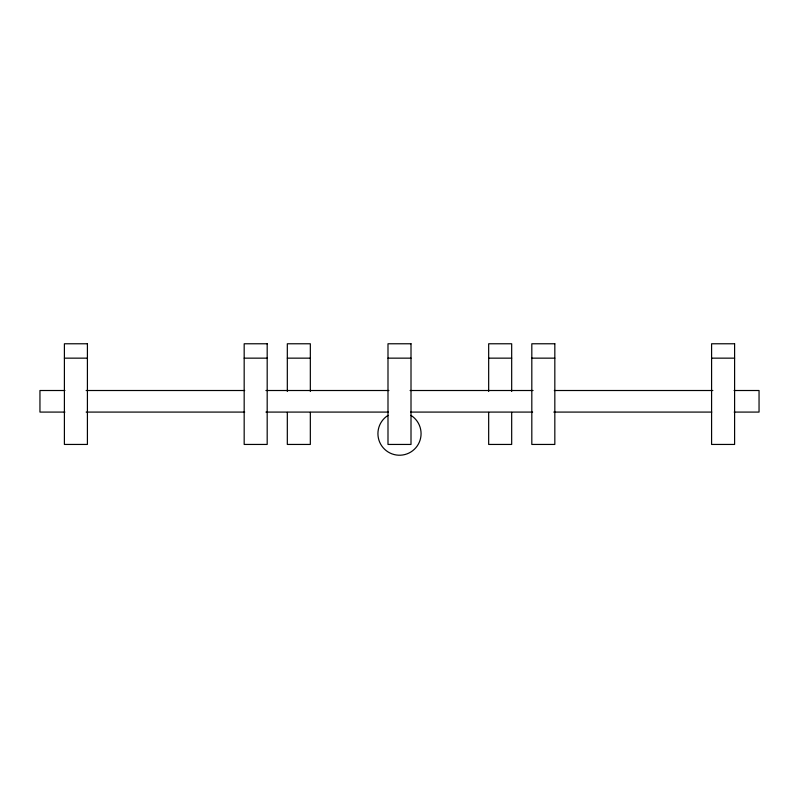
<?xml version="1.0" encoding="UTF-8"?>
<svg xmlns="http://www.w3.org/2000/svg" width="799" height="799" viewBox="0 0 799 799"><rect width="100%" height="100%" fill="white"/><g stroke="black" fill="none" stroke-linecap="round" stroke-linejoin="round"><path stroke-width="1.2" d="M64.399 358.152L87.411 358.152M244.174 358.152L267.186 358.152M287.32 358.152L310.332 358.152M387.994 358.152L411.006 358.152M488.668 358.152L511.68 358.152M531.814 358.152L554.826 358.152M711.589 358.152L734.601 358.152M64.919 390.511L39.95 390.511L39.95 412.084L64.919 412.084M86.142 390.511L244.694 390.511M265.917 390.511L388.913 390.511M410.087 390.511L533.083 390.511M554.306 390.511L712.858 390.511M734.081 390.511L759.05 390.511L759.05 412.084L734.171 412.084M86.142 412.084L244.694 412.084M265.917 412.084L388.344 412.084M410.656 412.084L532.623 412.084M553.767 412.084L711.769 412.084M511.68 391.44L511.68 343.77L488.668 343.77L488.668 391.44M511.68 412.394L511.68 444.444L488.668 444.444L488.668 412.394M310.332 391.44L310.332 343.77L287.32 343.77L287.32 391.44M310.332 412.394L310.332 444.444L287.32 444.444L287.32 412.394M410.976 415.39A21.573 21.573 0 0 1 415.85 447.73A21.573 21.573 0 0 1 383.15 447.73A21.573 21.573 0 0 1 388.024 415.39M87.411 343.77L64.399 343.77L64.399 444.444L87.411 444.444L87.411 343.77M267.186 343.77L244.174 343.77L244.174 444.444L267.186 444.444L267.186 343.77M411.006 343.77L387.994 343.77L387.994 444.444L411.006 444.444L411.006 343.77M554.826 343.77L531.814 343.77L531.814 444.444L554.826 444.444L554.826 343.77M734.601 343.77L711.589 343.77L711.589 444.444L734.601 444.444L734.601 343.77"/></g></svg>
